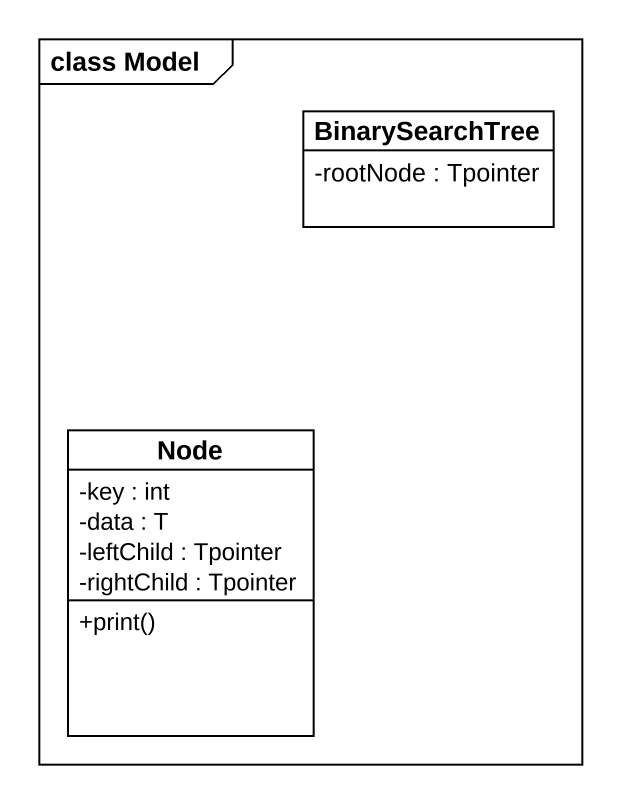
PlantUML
@startuml
mainframe class Model
hide circle
hide empty members
skinparam classAttributeIconSize 0
class BinarySearchTree {
  -rootNode : Tpointer
}
class "Node" as Node_ {
  -key : int
  -data : T
  -leftChild : Tpointer
  -rightChild : Tpointer
  +print()
}
@enduml
